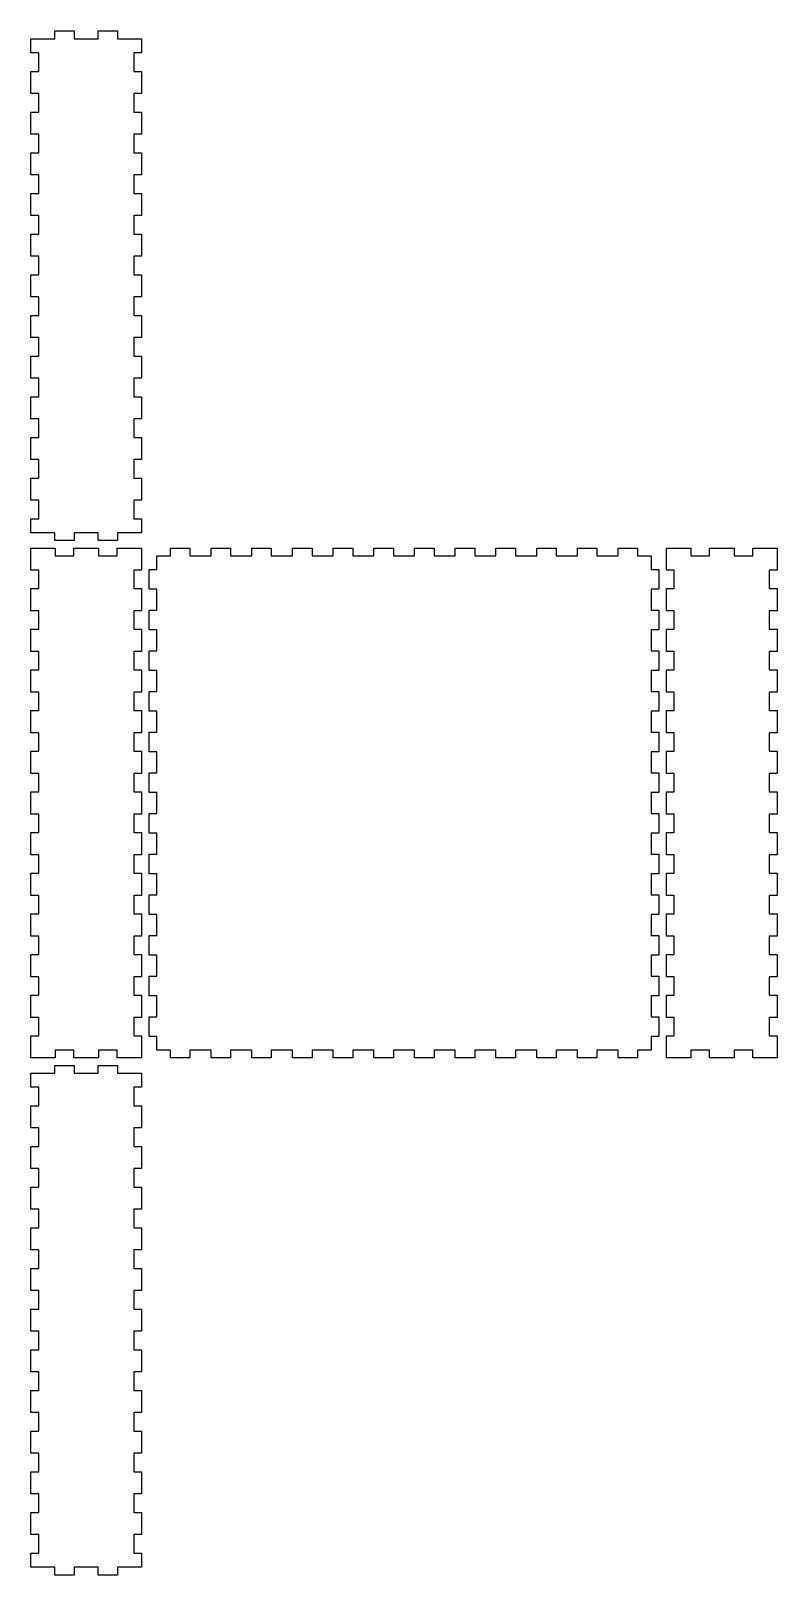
# Model space of a CAD drawing. Extents: x 276 to 669, y -520 to 293.
import ezdxf

# ---------------------------------------------------------------- set-up
doc = ezdxf.new("R2010")
doc.units = 0
doc.layers.add('Ebene_1', color=7, linetype='CONTINUOUS')

msp = doc.modelspace()

# ---------------------------------------------------------------- linework, layer by layer
at = {"layer": 'Ebene_1', "color": 7}
for p, q in [((288.833333, 288.9), (288.833333, 293)), ((288.833333, 293), (299.033333, 293)), ((299.033333, 293), (299.033333, 288.9)), ((311.566666, 288.9), (311.566666, 293)), ((311.566666, 293), (321.766666, 293)), ((321.766666, 293), (321.766666, 288.9)), ((276.2, 288.9), (288.833333, 288.9)), ((276.2, 281.5), (276.2, 288.9)), ((299.033333, 288.9), (311.566666, 288.9)), ((321.766666, 288.9), (334.4, 288.9)), ((334.4, 288.9), (334.4, 281.5)), ((280.3, 281.5), (276.2, 281.5)), ((280.3, 271.7), (280.3, 281.5)), ((334.4, 281.5), (330.3, 281.5)), ((330.3, 281.5), (330.3, 271.7)), ((276.2, 260.1), (276.2, 271.7)), ((276.2, 271.7), (280.3, 271.7)), ((330.3, 271.7), (334.4, 271.7)), ((334.4, 271.7), (334.4, 260.1)), ((280.3, 260.1), (276.2, 260.1)), ((280.3, 250.3), (280.3, 260.1)), ((334.4, 260.1), (330.3, 260.1)), ((330.3, 260.1), (330.3, 250.3)), ((276.2, 238.7), (276.2, 250.3)), ((276.2, 250.3), (280.3, 250.3)), ((330.3, 250.3), (334.4, 250.3)), ((334.4, 250.3), (334.4, 238.7)), ((280.3, 238.7), (276.2, 238.7)), ((280.3, 228.9), (280.3, 238.7)), ((334.4, 238.7), (330.3, 238.7)), ((330.3, 238.7), (330.3, 228.9)), ((276.2, 217.3), (276.2, 228.9)), ((276.2, 228.9), (280.3, 228.9)), ((330.3, 228.9), (334.4, 228.9)), ((334.4, 228.9), (334.4, 217.3)), ((280.3, 217.3), (276.2, 217.3)), ((280.3, 207.5), (280.3, 217.3)), ((334.4, 217.3), (330.3, 217.3)), ((330.3, 217.3), (330.3, 207.5)), ((276.2, 195.9), (276.2, 207.5)), ((276.2, 207.5), (280.3, 207.5)), ((330.3, 207.5), (334.4, 207.5)), ((334.4, 207.5), (334.4, 195.9)), ((280.3, 195.9), (276.2, 195.9)), ((280.3, 186.1), (280.3, 195.9)), ((334.4, 195.9), (330.3, 195.9)), ((330.3, 195.9), (330.3, 186.1)), ((276.2, 174.5), (276.2, 186.1)), ((276.2, 186.1), (280.3, 186.1)), ((330.3, 186.1), (334.4, 186.1)), ((334.4, 186.1), (334.4, 174.5)), ((280.3, 174.5), (276.2, 174.5)), ((280.3, 164.7), (280.3, 174.5)), ((334.4, 174.5), (330.3, 174.5)), ((330.3, 174.5), (330.3, 164.7)), ((276.2, 153.1), (276.2, 164.7)), ((276.2, 164.7), (280.3, 164.7)), ((330.3, 164.7), (334.4, 164.7)), ((334.4, 164.7), (334.4, 153.1)), ((280.3, 153.1), (276.2, 153.1)), ((280.3, 143.3), (280.3, 153.1)), ((334.4, 153.1), (330.3, 153.1)), ((330.3, 153.1), (330.3, 143.3)), ((276.2, 131.7), (276.2, 143.3)), ((276.2, 143.3), (280.3, 143.3)), ((330.3, 143.3), (334.4, 143.3)), ((334.4, 143.3), (334.4, 131.7)), ((280.3, 131.7), (276.2, 131.7)), ((280.3, 121.9), (280.3, 131.7)), ((334.4, 131.7), (330.3, 131.7)), ((330.3, 131.7), (330.3, 121.9)), ((276.2, 110.3), (276.2, 121.9)), ((276.2, 121.9), (280.3, 121.9)), ((330.3, 121.9), (334.4, 121.9)), ((334.4, 121.9), (334.4, 110.3)), ((280.3, 110.3), (276.2, 110.3)), ((280.3, 100.5), (280.3, 110.3)), ((334.4, 110.3), (330.3, 110.3)), ((330.3, 110.3), (330.3, 100.5)), ((276.2, 88.9), (276.2, 100.5)), ((276.2, 100.5), (280.3, 100.5)), ((330.3, 100.5), (334.4, 100.5)), ((334.4, 100.5), (334.4, 88.9)), ((280.3, 88.9), (276.2, 88.9)), ((280.3, 79.1), (280.3, 88.9)), ((334.4, 88.9), (330.3, 88.9)), ((330.3, 88.9), (330.3, 79.1)), ((276.2, 67.5), (276.2, 79.1)), ((276.2, 79.1), (280.3, 79.1)), ((330.3, 79.1), (334.4, 79.1)), ((334.4, 79.1), (334.4, 67.5)), ((280.3, 67.5), (276.2, 67.5)), ((280.3, 57.7), (280.3, 67.5)), ((334.4, 67.5), (330.3, 67.5)), ((330.3, 67.5), (330.3, 57.7)), ((276.2, 46.1), (276.2, 57.7)), ((276.2, 57.7), (280.3, 57.7)), ((330.3, 57.7), (334.4, 57.7)), ((334.4, 57.7), (334.4, 46.1)), ((280.3, 46.1), (276.2, 46.1)), ((280.3, 36.3), (280.3, 46.1)), ((334.4, 46.1), (330.3, 46.1)), ((330.3, 46.1), (330.3, 36.3)), ((276.2, 28.9), (276.2, 36.3)), ((276.2, 36.3), (280.3, 36.3)), ((330.3, 36.3), (334.4, 36.3)), ((334.4, 36.3), (334.4, 28.9)), ((288.833333, 28.9), (276.2, 28.9)), ((288.833333, 24.8), (288.833333, 28.9)), ((299.033333, 24.8), (288.833333, 24.8)), ((311.566666, 28.9), (299.033333, 28.9)), ((299.033333, 28.9), (299.033333, 24.8)), ((311.566666, 24.8), (311.566666, 28.9)), ((321.766666, 24.8), (311.566666, 24.8)), ((334.4, 28.9), (321.766666, 28.9)), ((321.766666, 28.9), (321.766666, 24.8)), ((276.2, 20.8), (289.033333, 20.8)), ((276.2, 9.3), (276.2, 20.8)), ((289.033333, 20.8), (289.033333, 16.7)), ((289.033333, 16.7), (298.833333, 16.7)), ((298.833333, 16.7), (298.833333, 20.8)), ((298.833333, 20.8), (311.766666, 20.8)), ((311.766666, 20.8), (311.766666, 16.7)), ((311.766666, 16.7), (321.566666, 16.7)), ((321.566666, 16.7), (321.566666, 20.8)), ((321.566666, 20.8), (334.4, 20.8)), ((334.4, 20.8), (334.4, 9.3)), ((342.5, 16.7), (349.7, 16.7)), ((342.5, 9.5), (342.5, 16.7)), ((349.7, 16.7), (349.7, 20.8)), ((349.7, 20.8), (359.9, 20.8)), ((359.9, 20.8), (359.9, 16.7)), ((359.9, 16.7), (371.1, 16.7)), ((371.1, 16.7), (371.1, 20.8)), ((371.1, 20.8), (381.3, 20.8)), ((381.3, 20.8), (381.3, 16.7)), ((381.3, 16.7), (392.5, 16.7)), ((392.5, 16.7), (392.5, 20.8)), ((392.5, 20.8), (402.7, 20.8)), ((402.7, 20.8), (402.7, 16.7)), ((402.7, 16.7), (413.9, 16.7)), ((413.9, 16.7), (413.9, 20.8)), ((413.9, 20.8), (424.1, 20.8)), ((424.1, 20.8), (424.1, 16.7)), ((424.1, 16.7), (435.3, 16.7)), ((435.3, 16.7), (435.3, 20.8)), ((435.3, 20.8), (445.5, 20.8)), ((445.5, 20.8), (445.5, 16.7)), ((445.5, 16.7), (456.7, 16.7)), ((456.7, 16.7), (456.7, 20.8)), ((456.7, 20.8), (466.9, 20.8)), ((466.9, 20.8), (466.9, 16.7)), ((466.9, 16.7), (478.1, 16.7)), ((478.1, 16.7), (478.1, 20.8)), ((478.1, 20.8), (488.3, 20.8)), ((488.3, 20.8), (488.3, 16.7)), ((488.3, 16.7), (499.5, 16.7)), ((499.5, 16.7), (499.5, 20.8)), ((499.5, 20.8), (509.7, 20.8)), ((509.7, 20.8), (509.7, 16.7)), ((509.7, 16.7), (520.899999, 16.7)), ((520.899999, 16.7), (520.899999, 20.8)), ((520.899999, 20.8), (531.099999, 20.8)), ((531.099999, 20.8), (531.099999, 16.7)), ((531.099999, 16.7), (542.299999, 16.7)), ((542.299999, 16.7), (542.299999, 20.8)), ((542.299999, 20.8), (552.499999, 20.8)), ((552.499999, 20.8), (552.499999, 16.7)), ((552.499999, 16.7), (563.699999, 16.7)), ((563.699999, 16.7), (563.699999, 20.8)), ((563.699999, 20.8), (573.899999, 20.8)), ((573.899999, 20.8), (573.899999, 16.7)), ((573.899999, 16.7), (585.099999, 16.7)), ((585.099999, 16.7), (585.099999, 20.8)), ((585.099999, 20.8), (595.299999, 20.8)), ((595.299999, 20.8), (595.299999, 16.7)), ((595.299999, 16.7), (602.5, 16.7)), ((602.5, 16.7), (602.5, 9.5)), ((610.599999, 20.8), (623.433333, 20.8)), ((610.599999, 9.3), (610.599999, 20.8)), ((623.433333, 20.8), (623.433333, 16.7)), ((623.433333, 16.7), (633.233333, 16.7)), ((633.233333, 16.7), (633.233333, 20.8)), ((633.233333, 20.8), (646.166666, 20.8)), ((646.166666, 20.8), (646.166666, 16.7)), ((646.166666, 16.7), (655.966666, 16.7)), ((655.966666, 16.7), (655.966666, 20.8)), ((655.966666, 20.8), (668.799999, 20.8)), ((668.799999, 20.8), (668.799999, 9.3)), ((280.3, 9.3), (276.2, 9.3)), ((280.3, -0.5), (280.3, 9.3)), ((334.4, 9.3), (330.3, 9.3)), ((330.3, 9.3), (330.3, -0.5)), ((338.4, -0.7), (338.4, 9.5)), ((338.4, 9.5), (342.5, 9.5)), ((602.5, 9.5), (606.599999, 9.5)), ((606.599999, 9.5), (606.599999, -0.7)), ((614.699999, 9.3), (610.599999, 9.3)), ((614.699999, -0.5), (614.699999, 9.3)), ((668.799999, 9.3), (664.699999, 9.3)), ((664.699999, 9.3), (664.699999, -0.5)), ((276.2, -12.1), (276.2, -0.5)), ((276.2, -0.5), (280.3, -0.5)), ((330.3, -0.5), (334.4, -0.5)), ((334.4, -0.5), (334.4, -12.1)), ((342.5, -0.7), (338.4, -0.7)), ((342.5, -11.9), (342.5, -0.7)), ((606.599999, -0.7), (602.5, -0.7)), ((602.5, -0.7), (602.5, -11.9)), ((610.599999, -12.1), (610.599999, -0.5)), ((610.599999, -0.5), (614.699999, -0.5)), ((664.699999, -0.5), (668.799999, -0.5)), ((668.799999, -0.5), (668.799999, -12.1)), ((280.3, -12.1), (276.2, -12.1)), ((280.3, -21.9), (280.3, -12.1)), ((334.4, -12.1), (330.3, -12.1)), ((330.3, -12.1), (330.3, -21.9)), ((338.4, -22.1), (338.4, -11.9)), ((338.4, -11.9), (342.5, -11.9)), ((602.5, -11.9), (606.599999, -11.9)), ((606.599999, -11.9), (606.599999, -22.1)), ((614.699999, -12.1), (610.599999, -12.1)), ((614.699999, -21.9), (614.699999, -12.1)), ((668.799999, -12.1), (664.699999, -12.1)), ((664.699999, -12.1), (664.699999, -21.9)), ((276.2, -33.5), (276.2, -21.9)), ((276.2, -21.9), (280.3, -21.9)), ((330.3, -21.9), (334.4, -21.9)), ((334.4, -21.9), (334.4, -33.5)), ((342.5, -22.1), (338.4, -22.1)), ((342.5, -33.3), (342.5, -22.1)), ((606.599999, -22.1), (602.5, -22.1)), ((602.5, -22.1), (602.5, -33.3)), ((610.599999, -33.5), (610.599999, -21.9)), ((610.599999, -21.9), (614.699999, -21.9)), ((664.699999, -21.9), (668.799999, -21.9)), ((668.799999, -21.9), (668.799999, -33.5)), ((280.3, -33.5), (276.2, -33.5)), ((280.3, -43.3), (280.3, -33.5)), ((334.4, -33.5), (330.3, -33.5)), ((330.3, -33.5), (330.3, -43.3)), ((338.4, -43.5), (338.4, -33.3)), ((338.4, -33.3), (342.5, -33.3)), ((602.5, -33.3), (606.599999, -33.3)), ((606.599999, -33.3), (606.599999, -43.5)), ((614.699999, -33.5), (610.599999, -33.5)), ((614.699999, -43.3), (614.699999, -33.5)), ((668.799999, -33.5), (664.699999, -33.5)), ((664.699999, -33.5), (664.699999, -43.3)), ((276.2, -54.9), (276.2, -43.3)), ((276.2, -43.3), (280.3, -43.3)), ((330.3, -43.3), (334.4, -43.3)), ((334.4, -43.3), (334.4, -54.9)), ((342.5, -43.5), (338.4, -43.5)), ((342.5, -54.7), (342.5, -43.5)), ((606.599999, -43.5), (602.5, -43.5)), ((602.5, -43.5), (602.5, -54.7)), ((610.599999, -54.9), (610.599999, -43.3)), ((610.599999, -43.3), (614.699999, -43.3)), ((664.699999, -43.3), (668.799999, -43.3)), ((668.799999, -43.3), (668.799999, -54.9)), ((280.3, -54.9), (276.2, -54.9)), ((280.3, -64.7), (280.3, -54.9)), ((334.4, -54.9), (330.3, -54.9)), ((330.3, -54.9), (330.3, -64.7)), ((338.4, -64.9), (338.4, -54.7)), ((338.4, -54.7), (342.5, -54.7)), ((602.5, -54.7), (606.599999, -54.7)), ((606.599999, -54.7), (606.599999, -64.9)), ((614.699999, -54.9), (610.599999, -54.9)), ((614.699999, -64.7), (614.699999, -54.9)), ((668.799999, -54.9), (664.699999, -54.9)), ((664.699999, -54.9), (664.699999, -64.7)), ((276.2, -76.3), (276.2, -64.7)), ((276.2, -64.7), (280.3, -64.7)), ((330.3, -64.7), (334.4, -64.7)), ((334.4, -64.7), (334.4, -76.3)), ((342.5, -64.9), (338.4, -64.9)), ((342.5, -76.1), (342.5, -64.9)), ((606.599999, -64.9), (602.5, -64.9)), ((602.5, -64.9), (602.5, -76.1)), ((610.599999, -76.3), (610.599999, -64.7)), ((610.599999, -64.7), (614.699999, -64.7)), ((664.699999, -64.7), (668.799999, -64.7)), ((668.799999, -64.7), (668.799999, -76.3)), ((280.3, -76.3), (276.2, -76.3)), ((280.3, -86.1), (280.3, -76.3)), ((334.4, -76.3), (330.3, -76.3)), ((330.3, -76.3), (330.3, -86.1)), ((338.4, -86.3), (338.4, -76.1)), ((338.4, -76.1), (342.5, -76.1)), ((602.5, -76.1), (606.599999, -76.1)), ((606.599999, -76.1), (606.599999, -86.3)), ((614.699999, -76.3), (610.599999, -76.3)), ((614.699999, -86.1), (614.699999, -76.3)), ((668.799999, -76.3), (664.699999, -76.3)), ((664.699999, -76.3), (664.699999, -86.1)), ((276.2, -97.7), (276.2, -86.1)), ((276.2, -86.1), (280.3, -86.1)), ((330.3, -86.1), (334.4, -86.1)), ((334.4, -86.1), (334.4, -97.7)), ((342.5, -86.3), (338.4, -86.3)), ((342.5, -97.5), (342.5, -86.3)), ((606.599999, -86.3), (602.5, -86.3)), ((602.5, -86.3), (602.5, -97.5)), ((610.599999, -97.7), (610.599999, -86.1)), ((610.599999, -86.1), (614.699999, -86.1)), ((664.699999, -86.1), (668.799999, -86.1)), ((668.799999, -86.1), (668.799999, -97.7)), ((338.4, -107.7), (338.4, -97.5)), ((338.4, -97.5), (342.5, -97.5)), ((602.5, -97.5), (606.599999, -97.5)), ((606.599999, -97.5), (606.599999, -107.7)), ((280.3, -97.7), (276.2, -97.7)), ((280.3, -107.5), (280.3, -97.7)), ((334.4, -97.7), (330.3, -97.7)), ((330.3, -97.7), (330.3, -107.5)), ((614.699999, -97.7), (610.599999, -97.7)), ((614.699999, -107.5), (614.699999, -97.7)), ((668.799999, -97.7), (664.699999, -97.7)), ((664.699999, -97.7), (664.699999, -107.5)), ((276.2, -119.1), (276.2, -107.5)), ((276.2, -107.5), (280.3, -107.5)), ((330.3, -107.5), (334.4, -107.5)), ((334.4, -107.5), (334.4, -119.1)), ((342.5, -107.7), (338.4, -107.7)), ((342.5, -118.9), (342.5, -107.7)), ((606.599999, -107.7), (602.5, -107.7)), ((602.5, -107.7), (602.5, -118.9)), ((610.599999, -119.1), (610.599999, -107.5)), ((610.599999, -107.5), (614.699999, -107.5)), ((664.699999, -107.5), (668.799999, -107.5)), ((668.799999, -107.5), (668.799999, -119.1)), ((280.3, -119.1), (276.2, -119.1)), ((280.3, -128.9), (280.3, -119.1)), ((334.4, -119.1), (330.3, -119.1)), ((330.3, -119.1), (330.3, -128.9)), ((338.4, -129.1), (338.4, -118.9)), ((338.4, -118.9), (342.5, -118.9)), ((602.5, -118.9), (606.599999, -118.9)), ((606.599999, -118.9), (606.599999, -129.1)), ((614.699999, -119.1), (610.599999, -119.1)), ((614.699999, -128.9), (614.699999, -119.1)), ((668.799999, -119.1), (664.699999, -119.1)), ((664.699999, -119.1), (664.699999, -128.9)), ((276.2, -140.5), (276.2, -128.9)), ((276.2, -128.9), (280.3, -128.9)), ((330.3, -128.9), (334.4, -128.9)), ((334.4, -128.9), (334.4, -140.5)), ((342.5, -129.1), (338.4, -129.1)), ((342.5, -140.3), (342.5, -129.1)), ((606.599999, -129.1), (602.5, -129.1)), ((602.5, -129.1), (602.5, -140.3)), ((610.599999, -140.5), (610.599999, -128.9)), ((610.599999, -128.9), (614.699999, -128.9)), ((664.699999, -128.9), (668.799999, -128.9)), ((668.799999, -128.9), (668.799999, -140.5)), ((280.3, -140.5), (276.2, -140.5)), ((280.3, -150.3), (280.3, -140.5)), ((334.4, -140.5), (330.3, -140.5)), ((330.3, -140.5), (330.3, -150.3)), ((338.4, -150.5), (338.4, -140.3)), ((338.4, -140.3), (342.5, -140.3)), ((602.5, -140.3), (606.599999, -140.3)), ((606.599999, -140.3), (606.599999, -150.5)), ((614.699999, -140.5), (610.599999, -140.5)), ((614.699999, -150.3), (614.699999, -140.5)), ((668.799999, -140.5), (664.699999, -140.5)), ((664.699999, -140.5), (664.699999, -150.3)), ((276.2, -161.9), (276.2, -150.3)), ((276.2, -150.3), (280.3, -150.3)), ((330.3, -150.3), (334.4, -150.3)), ((334.4, -150.3), (334.4, -161.9)), ((342.5, -150.5), (338.4, -150.5)), ((342.5, -161.7), (342.5, -150.5)), ((606.599999, -150.5), (602.5, -150.5)), ((602.5, -150.5), (602.5, -161.7)), ((610.599999, -161.9), (610.599999, -150.3)), ((610.599999, -150.3), (614.699999, -150.3)), ((664.699999, -150.3), (668.799999, -150.3)), ((668.799999, -150.3), (668.799999, -161.9)), ((280.3, -161.9), (276.2, -161.9)), ((280.3, -171.7), (280.3, -161.9)), ((334.4, -161.9), (330.3, -161.9)), ((330.3, -161.9), (330.3, -171.7)), ((338.4, -171.9), (338.4, -161.7)), ((338.4, -161.7), (342.5, -161.7)), ((602.5, -161.7), (606.599999, -161.7)), ((606.599999, -161.7), (606.599999, -171.9)), ((614.699999, -161.9), (610.599999, -161.9)), ((614.699999, -171.7), (614.699999, -161.9)), ((668.799999, -161.9), (664.699999, -161.9)), ((664.699999, -161.9), (664.699999, -171.7)), ((276.2, -183.3), (276.2, -171.7)), ((276.2, -171.7), (280.3, -171.7)), ((330.3, -171.7), (334.4, -171.7)), ((334.4, -171.7), (334.4, -183.3)), ((342.5, -171.9), (338.4, -171.9)), ((342.5, -183.1), (342.5, -171.9)), ((606.599999, -171.9), (602.5, -171.9)), ((602.5, -171.9), (602.5, -183.1)), ((610.599999, -183.3), (610.599999, -171.7)), ((610.599999, -171.7), (614.699999, -171.7)), ((664.699999, -171.7), (668.799999, -171.7)), ((668.799999, -171.7), (668.799999, -183.3)), ((280.3, -183.3), (276.2, -183.3)), ((280.3, -193.1), (280.3, -183.3)), ((334.4, -183.3), (330.3, -183.3)), ((330.3, -183.3), (330.3, -193.1)), ((338.4, -193.3), (338.4, -183.1)), ((338.4, -183.1), (342.5, -183.1)), ((602.5, -183.1), (606.599999, -183.1)), ((606.599999, -183.1), (606.599999, -193.3)), ((614.699999, -183.3), (610.599999, -183.3)), ((614.699999, -193.1), (614.699999, -183.3)), ((668.799999, -183.3), (664.699999, -183.3)), ((664.699999, -183.3), (664.699999, -193.1)), ((276.2, -204.7), (276.2, -193.1)), ((276.2, -193.1), (280.3, -193.1)), ((330.3, -193.1), (334.4, -193.1)), ((334.4, -193.1), (334.4, -204.7)), ((342.5, -193.3), (338.4, -193.3)), ((342.5, -204.5), (342.5, -193.3)), ((606.599999, -193.3), (602.5, -193.3)), ((602.5, -193.3), (602.5, -204.5)), ((610.599999, -204.7), (610.599999, -193.1)), ((610.599999, -193.1), (614.699999, -193.1)), ((664.699999, -193.1), (668.799999, -193.1)), ((668.799999, -193.1), (668.799999, -204.7)), ((280.3, -204.7), (276.2, -204.7)), ((280.3, -214.5), (280.3, -204.7)), ((334.4, -204.7), (330.3, -204.7)), ((330.3, -204.7), (330.3, -214.5)), ((338.4, -214.7), (338.4, -204.5)), ((338.4, -204.5), (342.5, -204.5)), ((602.5, -204.5), (606.599999, -204.5)), ((606.599999, -204.5), (606.599999, -214.7)), ((614.699999, -204.7), (610.599999, -204.7)), ((614.699999, -214.5), (614.699999, -204.7)), ((668.799999, -204.7), (664.699999, -204.7)), ((664.699999, -204.7), (664.699999, -214.5)), ((276.2, -226.1), (276.2, -214.5)), ((276.2, -214.5), (280.3, -214.5)), ((330.3, -214.5), (334.4, -214.5)), ((334.4, -214.5), (334.4, -226.1)), ((342.5, -214.7), (338.4, -214.7)), ((342.5, -225.9), (342.5, -214.7)), ((606.599999, -214.7), (602.5, -214.7)), ((602.5, -214.7), (602.5, -225.9)), ((610.599999, -226.1), (610.599999, -214.5)), ((610.599999, -214.5), (614.699999, -214.5)), ((664.699999, -214.5), (668.799999, -214.5)), ((668.799999, -214.5), (668.799999, -226.1)), ((280.3, -226.1), (276.2, -226.1)), ((280.3, -235.9), (280.3, -226.1)), ((334.4, -226.1), (330.3, -226.1)), ((330.3, -226.1), (330.3, -235.9)), ((338.4, -236.1), (338.4, -225.9)), ((338.4, -225.9), (342.5, -225.9)), ((602.5, -225.9), (606.599999, -225.9)), ((606.599999, -225.9), (606.599999, -236.1)), ((614.699999, -226.1), (610.599999, -226.1)), ((614.699999, -235.9), (614.699999, -226.1)), ((668.799999, -226.1), (664.699999, -226.1)), ((664.699999, -226.1), (664.699999, -235.9)), ((276.2, -247.4), (276.2, -235.9)), ((276.2, -235.9), (280.3, -235.9)), ((298.833333, -243.3), (289.033333, -243.3)), ((289.033333, -243.3), (289.033333, -247.4)), ((298.833333, -247.4), (298.833333, -243.3)), ((321.566666, -243.3), (311.766666, -243.3)), ((311.766666, -243.3), (311.766666, -247.4)), ((321.566666, -247.4), (321.566666, -243.3)), ((330.3, -235.9), (334.4, -235.9)), ((334.4, -235.9), (334.4, -247.4)), ((342.5, -236.1), (338.4, -236.1)), ((342.5, -243.3), (342.5, -236.1)), ((349.7, -243.3), (342.5, -243.3)), ((349.7, -247.4), (349.7, -243.3)), ((371.1, -243.3), (359.9, -243.3)), ((359.9, -243.3), (359.9, -247.4)), ((371.1, -247.4), (371.1, -243.3)), ((392.5, -243.3), (381.3, -243.3)), ((381.3, -243.3), (381.3, -247.4)), ((392.5, -247.4), (392.5, -243.3)), ((413.9, -243.3), (402.7, -243.3)), ((402.7, -243.3), (402.7, -247.4)), ((413.9, -247.4), (413.9, -243.3)), ((435.3, -243.3), (424.1, -243.3)), ((424.1, -243.3), (424.1, -247.4)), ((435.3, -247.4), (435.3, -243.3)), ((456.7, -243.3), (445.5, -243.3)), ((445.5, -243.3), (445.5, -247.4)), ((456.7, -247.4), (456.7, -243.3)), ((478.1, -243.3), (466.9, -243.3)), ((466.9, -243.3), (466.9, -247.4)), ((478.1, -247.4), (478.1, -243.3)), ((499.5, -243.3), (488.3, -243.3)), ((488.3, -243.3), (488.3, -247.4)), ((499.5, -247.4), (499.5, -243.3)), ((520.899999, -243.3), (509.7, -243.3)), ((509.7, -243.3), (509.7, -247.4)), ((520.899999, -247.4), (520.899999, -243.3)), ((542.299999, -243.3), (531.099999, -243.3)), ((531.099999, -243.3), (531.099999, -247.4)), ((542.299999, -247.4), (542.299999, -243.3)), ((563.699999, -243.3), (552.499999, -243.3)), ((552.499999, -243.3), (552.499999, -247.4)), ((563.699999, -247.4), (563.699999, -243.3)), ((585.099999, -243.3), (573.899999, -243.3)), ((573.899999, -243.3), (573.899999, -247.4)), ((585.099999, -247.4), (585.099999, -243.3)), ((602.5, -243.3), (595.299999, -243.3)), ((595.299999, -243.3), (595.299999, -247.4)), ((606.599999, -236.1), (602.5, -236.1)), ((602.5, -236.1), (602.5, -243.3)), ((610.599999, -247.4), (610.599999, -235.9)), ((610.599999, -235.9), (614.699999, -235.9)), ((633.233333, -243.3), (623.433333, -243.3)), ((623.433333, -243.3), (623.433333, -247.4)), ((633.233333, -247.4), (633.233333, -243.3)), ((655.966666, -243.3), (646.166666, -243.3)), ((646.166666, -243.3), (646.166666, -247.4)), ((655.966666, -247.4), (655.966666, -243.3)), ((664.699999, -235.9), (668.799999, -235.9)), ((668.799999, -235.9), (668.799999, -247.4)), ((289.033333, -247.4), (276.2, -247.4)), ((288.833333, -255.5), (288.833333, -251.4)), ((288.833333, -251.4), (299.033333, -251.4)), ((311.766666, -247.4), (298.833333, -247.4)), ((299.033333, -251.4), (299.033333, -255.5)), ((311.566666, -255.5), (311.566666, -251.4)), ((311.566666, -251.4), (321.766666, -251.4)), ((334.4, -247.4), (321.566666, -247.4)), ((321.766666, -251.4), (321.766666, -255.5)), ((359.9, -247.4), (349.7, -247.4)), ((381.3, -247.4), (371.1, -247.4)), ((402.7, -247.4), (392.5, -247.4)), ((424.1, -247.4), (413.9, -247.4)), ((445.5, -247.4), (435.3, -247.4)), ((466.9, -247.4), (456.7, -247.4)), ((488.3, -247.4), (478.1, -247.4)), ((509.7, -247.4), (499.5, -247.4)), ((531.099999, -247.4), (520.899999, -247.4)), ((552.499999, -247.4), (542.299999, -247.4)), ((573.899999, -247.4), (563.699999, -247.4)), ((595.299999, -247.4), (585.099999, -247.4)), ((623.433333, -247.4), (610.599999, -247.4)), ((646.166666, -247.4), (633.233333, -247.4)), ((668.799999, -247.4), (655.966666, -247.4)), ((276.2, -255.5), (288.833333, -255.5)), ((276.2, -262.9), (276.2, -255.5)), ((299.033333, -255.5), (311.566666, -255.5)), ((321.766666, -255.5), (334.4, -255.5)), ((334.4, -255.5), (334.4, -262.9)), ((280.3, -262.9), (276.2, -262.9)), ((280.3, -272.7), (280.3, -262.9)), ((334.4, -262.9), (330.3, -262.9)), ((330.3, -262.9), (330.3, -272.7)), ((276.2, -284.3), (276.2, -272.7)), ((276.2, -272.7), (280.3, -272.7)), ((330.3, -272.7), (334.4, -272.7)), ((334.4, -272.7), (334.4, -284.3)), ((280.3, -284.3), (276.2, -284.3)), ((280.3, -294.1), (280.3, -284.3)), ((334.4, -284.3), (330.3, -284.3)), ((330.3, -284.3), (330.3, -294.1)), ((276.2, -305.7), (276.2, -294.1)), ((276.2, -294.1), (280.3, -294.1)), ((330.3, -294.1), (334.4, -294.1)), ((334.4, -294.1), (334.4, -305.7)), ((280.3, -305.7), (276.2, -305.7)), ((280.3, -315.5), (280.3, -305.7)), ((334.4, -305.7), (330.3, -305.7)), ((330.3, -305.7), (330.3, -315.5)), ((276.2, -327.1), (276.2, -315.5)), ((276.2, -315.5), (280.3, -315.5)), ((330.3, -315.5), (334.4, -315.5)), ((334.4, -315.5), (334.4, -327.1)), ((280.3, -327.1), (276.2, -327.1)), ((280.3, -336.9), (280.3, -327.1)), ((334.4, -327.1), (330.3, -327.1)), ((330.3, -327.1), (330.3, -336.9)), ((276.2, -348.5), (276.2, -336.9)), ((276.2, -336.9), (280.3, -336.9)), ((330.3, -336.9), (334.4, -336.9)), ((334.4, -336.9), (334.4, -348.5)), ((280.3, -348.5), (276.2, -348.5)), ((280.3, -358.3), (280.3, -348.5)), ((334.4, -348.5), (330.3, -348.5)), ((330.3, -348.5), (330.3, -358.3)), ((276.2, -369.9), (276.2, -358.3)), ((276.2, -358.3), (280.3, -358.3)), ((330.3, -358.3), (334.4, -358.3)), ((334.4, -358.3), (334.4, -369.9)), ((280.3, -369.9), (276.2, -369.9)), ((280.3, -379.7), (280.3, -369.9)), ((334.4, -369.9), (330.3, -369.9)), ((330.3, -369.9), (330.3, -379.7)), ((276.2, -391.3), (276.2, -379.7)), ((276.2, -379.7), (280.3, -379.7)), ((330.3, -379.7), (334.4, -379.7)), ((334.4, -379.7), (334.4, -391.3)), ((280.3, -391.3), (276.2, -391.3)), ((280.3, -401.1), (280.3, -391.3)), ((334.4, -391.3), (330.3, -391.3)), ((330.3, -391.3), (330.3, -401.1)), ((276.2, -412.7), (276.2, -401.1)), ((276.2, -401.1), (280.3, -401.1)), ((330.3, -401.1), (334.4, -401.1)), ((334.4, -401.1), (334.4, -412.7)), ((280.3, -412.7), (276.2, -412.7)), ((280.3, -422.5), (280.3, -412.7)), ((334.4, -412.7), (330.3, -412.7)), ((330.3, -412.7), (330.3, -422.5)), ((276.2, -434.099999), (276.2, -422.5)), ((276.2, -422.5), (280.3, -422.5)), ((330.3, -422.5), (334.4, -422.5)), ((334.4, -422.5), (334.4, -434.099999)), ((280.3, -434.099999), (276.2, -434.099999)), ((280.3, -443.899999), (280.3, -434.099999)), ((334.4, -434.099999), (330.3, -434.099999)), ((330.3, -434.099999), (330.3, -443.899999)), ((276.2, -455.499999), (276.2, -443.899999)), ((276.2, -443.899999), (280.3, -443.899999)), ((330.3, -443.899999), (334.4, -443.899999)), ((334.4, -443.899999), (334.4, -455.499999)), ((280.3, -455.499999), (276.2, -455.499999)), ((280.3, -465.299999), (280.3, -455.499999)), ((334.4, -455.499999), (330.3, -455.499999)), ((330.3, -455.499999), (330.3, -465.299999)), ((276.2, -476.899999), (276.2, -465.299999)), ((276.2, -465.299999), (280.3, -465.299999)), ((330.3, -465.299999), (334.4, -465.299999)), ((334.4, -465.299999), (334.4, -476.899999)), ((280.3, -476.899999), (276.2, -476.899999)), ((280.3, -486.699999), (280.3, -476.899999)), ((334.4, -476.899999), (330.3, -476.899999)), ((330.3, -476.899999), (330.3, -486.699999)), ((276.2, -498.299999), (276.2, -486.699999)), ((276.2, -486.699999), (280.3, -486.699999)), ((330.3, -486.699999), (334.4, -486.699999)), ((334.4, -486.699999), (334.4, -498.299999)), ((280.3, -498.299999), (276.2, -498.299999)), ((280.3, -508.099999), (280.3, -498.299999)), ((334.4, -498.299999), (330.3, -498.299999)), ((330.3, -498.299999), (330.3, -508.099999)), ((276.2, -515.5), (276.2, -508.099999)), ((276.2, -508.099999), (280.3, -508.099999)), ((330.3, -508.099999), (334.4, -508.099999)), ((334.4, -508.099999), (334.4, -515.5)), ((288.833333, -515.5), (276.2, -515.5)), ((288.833333, -519.599999), (288.833333, -515.5)), ((299.033333, -519.599999), (288.833333, -519.599999)), ((311.566666, -515.5), (299.033333, -515.5)), ((299.033333, -515.5), (299.033333, -519.599999)), ((311.566666, -519.599999), (311.566666, -515.5)), ((321.766666, -519.599999), (311.566666, -519.599999)), ((334.4, -515.5), (321.766666, -515.5)), ((321.766666, -515.5), (321.766666, -519.599999))]:
    msp.add_line(p, q, dxfattribs=at)

doc.saveas('drawing.dxf')
